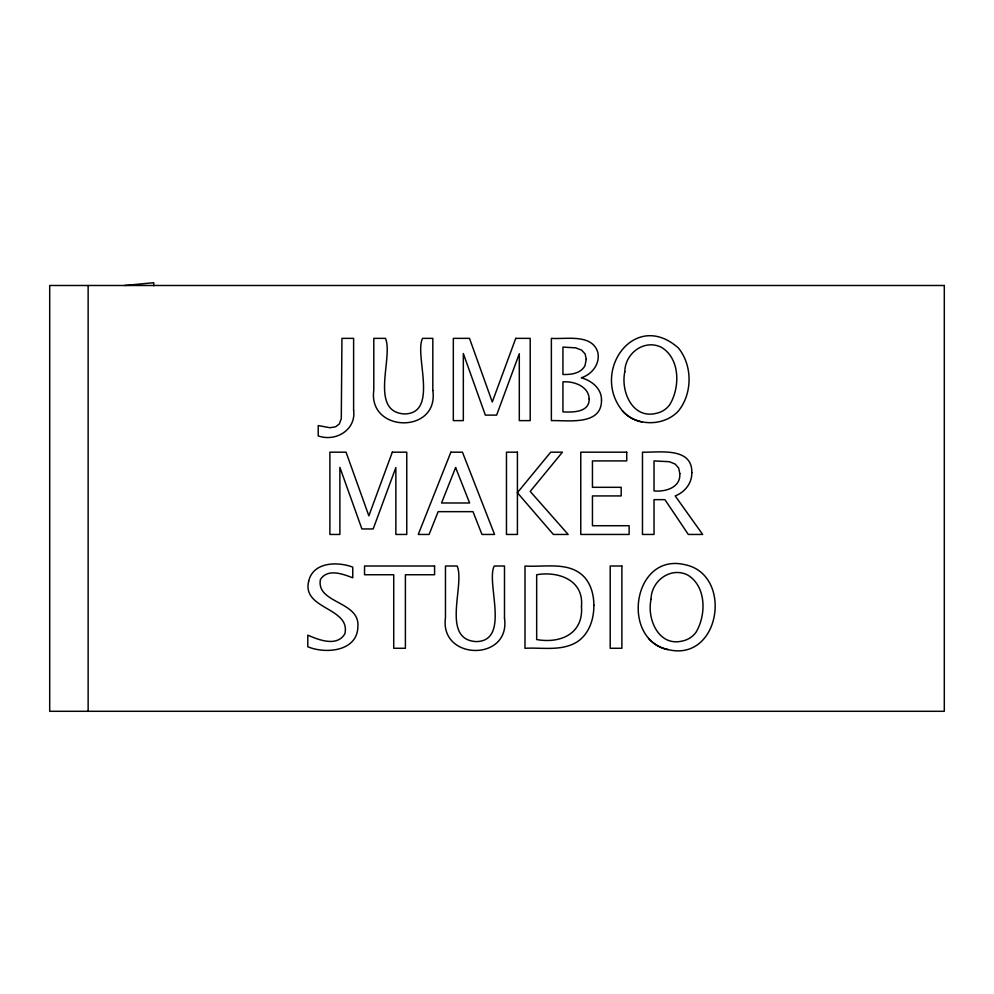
<?xml version="1.0" encoding="UTF-8"?>
<svg xmlns="http://www.w3.org/2000/svg" width="994" height="994" viewBox="0 0 994 994"><rect width="100%" height="100%" fill="white"/><g stroke="black" fill="none" stroke-linecap="round" stroke-linejoin="round"><path stroke-width="1.49" d="M153.747 285.8L153.747 282.706L124.747 285.489M517.414 492.651L550.701 452.183L562.43 452.183L530.2 491.421L568.158 534.449L553.372 534.449L517.414 492.763M668.03 649.591C720.352 662.402 733.547 574.619 684.965 564.691C632.979 552.204 620.094 639.241 668.03 649.591A33.684 33.684 0 0 1 648.635 638.459M622.43 410.808C636.421 426.761 664.216 426.463 678.43 410.969C692.569 393.512 692.644 365.469 678.43 348.037C634.756 309.059 590.324 371.445 622.43 410.808A33.684 33.684 0 0 0 641.826 421.941M88.143 285.489L88.143 711.294M432.825 390.493C439.149 434.179 367.855 433.098 373.794 390.157L373.794 338.358L385.473 338.358C393.574 357.206 368.749 412.063 404.645 413.951C439.224 413.305 414.013 354.398 422.599 338.358L432.825 338.358L432.825 390.493M504.492 618.144C510.817 661.83 439.522 660.749 445.461 617.821L445.461 566.008L457.141 566.008C465.254 584.857 440.417 639.726 476.312 641.602C510.891 640.956 485.681 582.062 494.267 566.008L504.492 566.008L504.492 618.144M624.828 371.731C620.542 391.151 632.321 419.207 656.09 413.38A22.054 22.054 0 0 0 669.645 404.856C680.157 387.697 680.393 358.672 661.37 347.291C644.261 338.83 624.866 353.466 624.828 371.731M651.045 599.382C646.746 618.802 658.525 646.858 682.294 641.031A22.054 22.054 0 0 0 695.85 632.519C706.374 615.348 706.597 586.323 687.575 574.954C670.465 566.481 651.07 581.117 651.045 599.382M581.465 606.315C583.677 633.625 560.616 643.851 536.673 639.552L536.673 574.743C558.591 570.978 583.95 580.148 581.465 606.315M353.615 410.224C356.361 429.893 335.599 442.156 318.217 435.906L318.217 425.569L329.996 427.731L335.661 426.786L339.314 423.929L341.29 418.698L341.948 338.358L353.615 338.358L353.615 410.224M593.865 605.197C594.002 619.1 589.193 634.023 577.054 641.925C561.448 651.517 542.252 647.33 524.994 648.274L524.994 566.008C544.749 567.45 570.208 560.802 585.131 577.961C591.418 585.565 593.803 595.505 593.865 605.197M601.507 400.06C601.755 426.066 567.736 420.114 551.372 420.624L551.372 338.358C565.971 339.451 592.064 333.45 597.816 352.348C600.289 363.792 592.014 374.427 581.328 377.77C591.592 380.64 601.668 388.48 601.507 400.06M308.674 581.204C301.691 609.608 350.932 607.322 344.868 633.812C336.941 647.169 318.813 639.912 307.792 635.154L307.792 646.721C325.535 654.288 357.567 651.43 357.877 626.593C360.089 601.047 316.03 603.582 320.403 579.552C327.548 568.133 342.893 574.035 352.758 577.8L352.758 567.127C337.674 561.424 313.06 561.796 308.674 581.204M589.169 398.942C589.467 412.585 572.594 412.348 562.927 411.889L562.927 381.882C573.811 381.013 588.759 386.268 589.169 398.942M691.824 472.585C692.072 483.146 684.841 492.216 675.199 495.931L702.659 534.449L688.32 534.449L664.924 499.647L654.027 499.647L654.027 534.449L642.472 534.449L642.472 452.183C658.687 452.618 692.383 446.629 691.824 472.585M679.821 473.641C680.828 487.694 665.272 492.042 654.027 490.924L654.027 460.918L669.434 461.713L675.199 464.099L678.666 468.075L679.821 473.641M586.274 359.207L584.994 365.668C580.72 373.595 571.065 374.713 562.927 374.489L562.927 347.092L575.712 347.85L581.577 350.112L585.106 353.901L586.274 359.207M392.307 452.183L368.849 515.824L346.061 452.183L329.884 452.183L329.884 534.449L339.886 534.449L339.886 467.366L361.903 528.945L373.185 528.945L395.861 467.528L395.861 534.449L406.757 534.449L406.757 452.183L392.307 452.183M515.749 338.358L492.291 401.998L469.503 338.358L453.326 338.358L453.326 420.624L463.328 420.624L463.328 353.529L485.345 415.119L496.627 415.119L519.303 353.702L519.303 420.624L530.2 420.624L530.2 338.358L515.749 338.358M450.878 452.183L418.263 534.449L429.097 534.449L438.155 511.661L473.007 511.661L481.953 534.449L494.565 534.449L462.446 452.183L450.878 452.183M455.612 467.528L441.547 502.989L469.615 502.989L455.612 467.528M944.3 285.489L49.7 285.489L49.7 711.294L944.3 711.294L944.3 285.489M517.414 452.183L506.468 452.183L506.468 534.449L517.414 534.449L517.414 452.183M626.742 452.183L580.769 452.183L580.769 534.449L629.127 534.449L629.127 525.714L592.449 525.714L592.449 495.931L621.175 495.931L621.175 487.308L592.449 487.308L592.449 460.918L626.742 460.918L626.742 452.183M434.577 566.008L364.537 566.008L364.537 574.743L393.723 574.743L393.723 648.274L405.39 648.274L405.39 574.743L434.577 574.743L434.577 566.008M621.871 566.008L610.204 566.008L610.204 648.274L621.871 648.274L621.871 566.008"/></g></svg>
